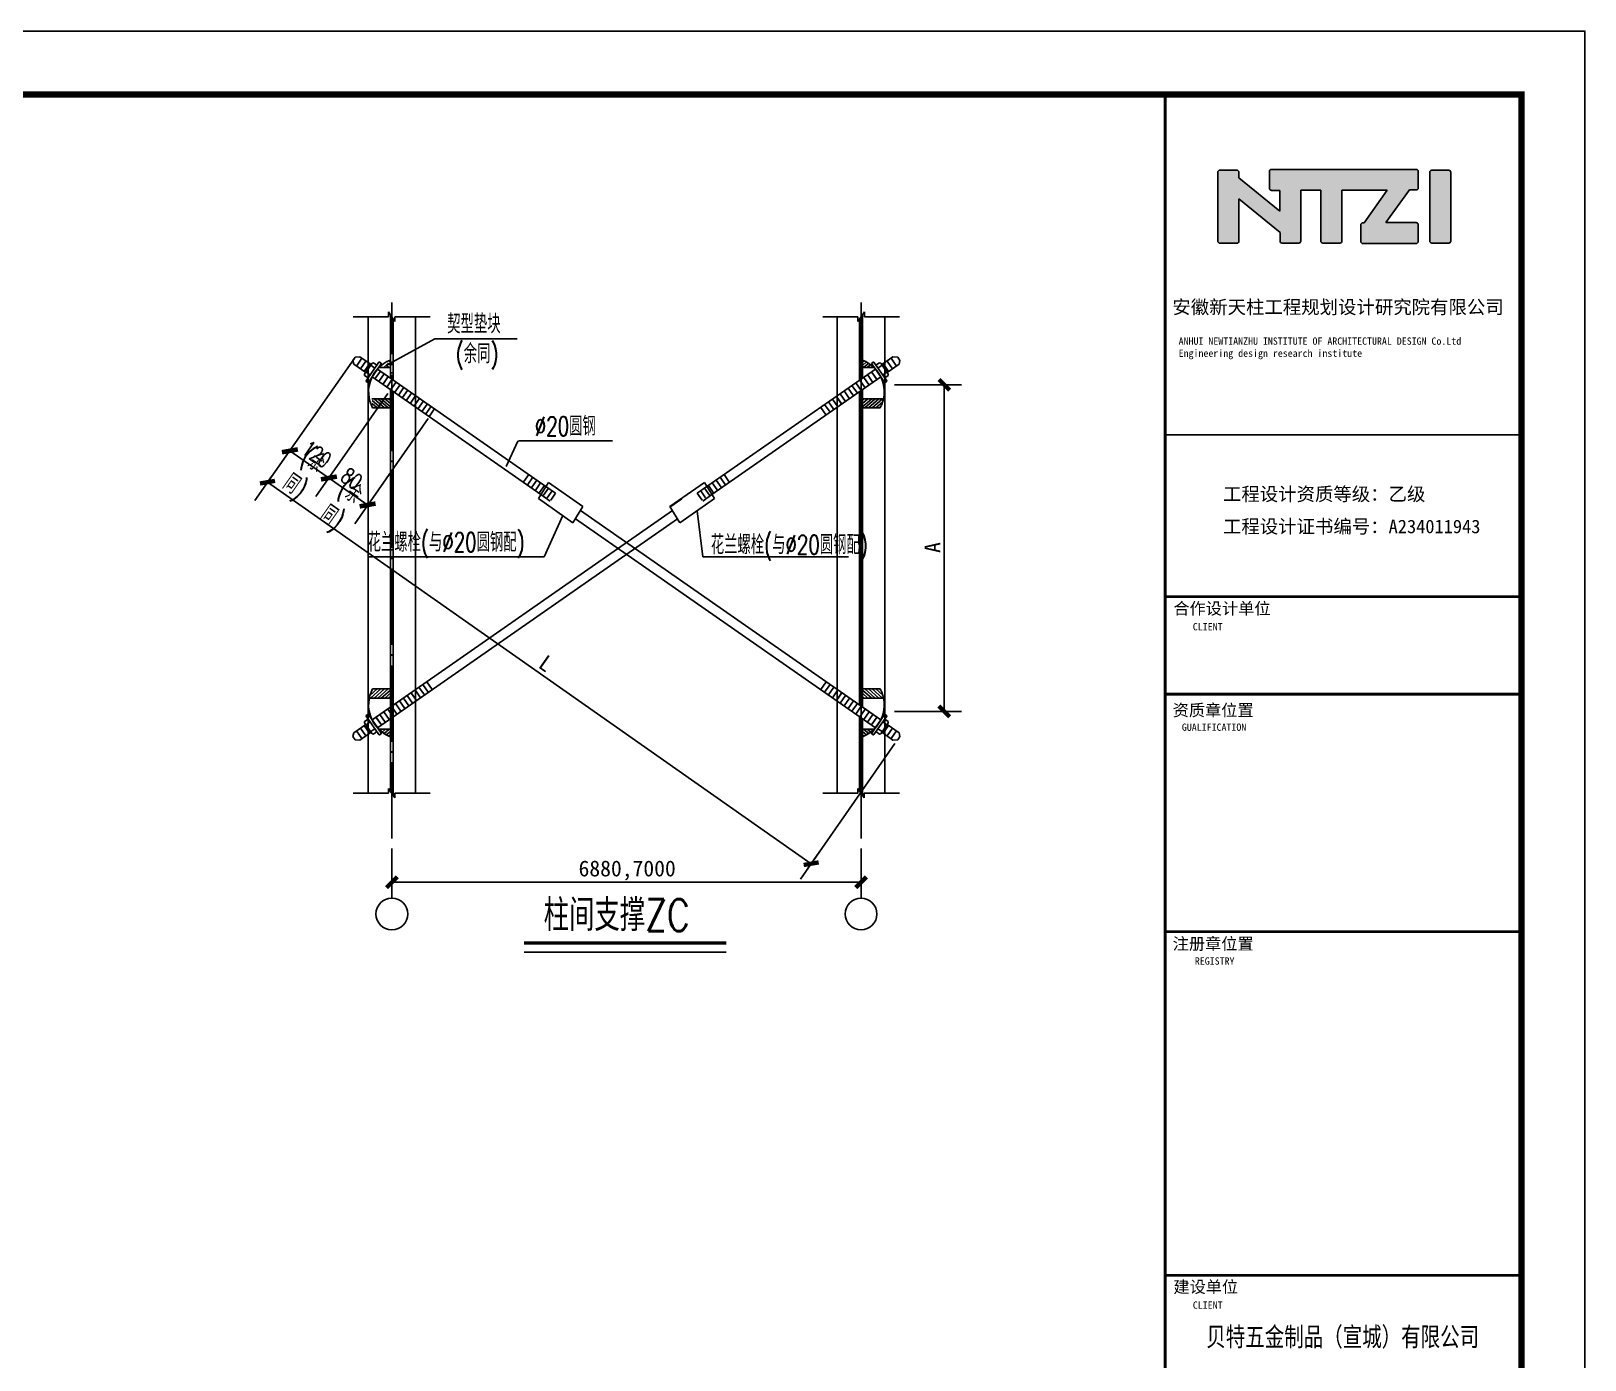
# Model space of a CAD drawing. Extents: x 36360094 to 36697644, y 75306 to 425482.
# Drawn here: x 36554149 to 36603085, y 206199 to 248032 of the extents above; entities that cross this region are included whole.
import ezdxf
from ezdxf.enums import TextEntityAlignment as Align

# ---------------------------------------------------------------- set-up
doc = ezdxf.new("R2010")
doc.units = 0
doc.header["$LTSCALE"] = 1000
doc.header["$MEASUREMENT"] = 0
doc.linetypes.add('ACAD_ISO04W100', pattern=[30.5, 24, -3, 0.5, -3])
doc.linetypes.add('DASHDOTX2', pattern=[2, 1, -0.5, 0, -0.5])
doc.layers.get('0').update_dxf_attribs({"linetype": 'CONTINUOUS'})
doc.layers.get('DEFPOINTS').update_dxf_attribs({"linetype": 'CONTINUOUS'})
for name, color, linetype in [('DOTE', 1, 'ACAD_ISO04W100'), ('LAYER35', 1, 'CONTINUOUS'), ('PUB_TAB', 7, 'CONTINUOUS'), ('PUB_TEXT', 7, 'CONTINUOUS'), ('PUB_TITLE', 4, 'CONTINUOUS')]:
    doc.layers.add(name, color=color, linetype=linetype)
doc.styles.add('_HZTXT', font='txt.shx', dxfattribs={"width": 0.8, "bigfont": 'hztxt.shx'})
doc.styles.add('HZTXT2', font='romans.shx', dxfattribs={"width": 0.7, "height": 250, "bigfont": 'HZTXT2.shx'})
doc.styles.add('STYLE-黑体', font='simhei.ttf')
doc.styles.add('TQ', font='')
doc.styles.add('TXT', font='romans.shx', dxfattribs={"width": 0.7, "height": 250, "bigfont": 'hztxt.shx'})
doc.styles.get('TQ').set_extended_font_data('SimSun')

# ---------------------------------------------------------------- blocks, each defined once
blk = doc.blocks.new('_ArchTick')
at = {"color": 0, "linetype": 'ByBlock', "const_width": 0.4}
blk.add_lwpolyline([(-0.5, -0.5), (0.5, 0.5)], dxfattribs=at)
blk = doc.blocks.new('tk0')
h = blk.add_hatch(color=256)
h.paths.add_polyline_path([(32852392, -1204546), (32853685, -1205603), (32853685, -1205878, 0.414214), (32853749, -1205942), (32854275, -1205942, 0.414214), (32854339, -1205878), (32854339, -1204280), (32854967, -1204280), (32854967, -1205875, 0.414214), (32855031, -1205939), (32855571, -1205939, 0.414214), (32855635, -1205875), (32855635, -1204280), (32857060, -1204280), (32856336, -1205302), (32856292, -1205302, 0.414214), (32856228, -1205366), (32856228, -1205892, 0.414214), (32856292, -1205956), (32857972, -1205956, 0.414214), (32858036, -1205892), (32858036, -1205362, 0.414214), (32857972, -1205298), (32857012, -1205298), (32857761, -1204270), (32857974, -1204270, 0.414214), (32858038, -1204206), (32858038, -1203685, 0.414214), (32857974, -1203621), (32853417, -1203621, 0.414214), (32853353, -1203685), (32853353, -1204218, 0.414214), (32853417, -1204282), (32853679, -1204282), (32853679, -1204939), (32852388, -1203885), (32852389, -1203708, 0.41489), (32852325, -1203644), (32851789, -1203644, 0.414214), (32851725, -1203708), (32851725, -1205882, 0.414214), (32851789, -1205946), (32852328, -1205946, 0.414214), (32852392, -1205882)])
h.paths.add_polyline_path([(32858400, -1205878, 0.414214), (32858464, -1205942), (32858999, -1205942, 0.414214), (32859063, -1205878), (32859063, -1203710, 0.414214), (32858999, -1203646), (32858464, -1203646, 0.414214), (32858400, -1203710)])
for p, q in [((32851725, -1205882), (32851725, -1203708)), ((32851789, -1203644), (32852325, -1203644)), ((32852389, -1203708), (32852388, -1203885)), ((32853353, -1204218), (32853353, -1203685)), ((32853417, -1203621), (32857974, -1203621)), ((32858038, -1203685), (32858038, -1204206)), ((32858400, -1205878), (32858400, -1203710)), ((32858464, -1203646), (32858999, -1203646)), ((32859063, -1203710), (32859063, -1205878)), ((32852388, -1203885), (32853679, -1204939)), ((32853679, -1204282), (32853417, -1204282)), ((32853679, -1204939), (32853679, -1204282)), ((32854967, -1204280), (32854339, -1204280)), ((32854339, -1204280), (32854339, -1205878)), ((32854967, -1205875), (32854967, -1204280)), ((32857060, -1204280), (32855635, -1204280)), ((32855635, -1204280), (32855635, -1205875)), ((32856336, -1205302), (32857060, -1204280)), ((32857761, -1204270), (32857012, -1205298)), ((32857974, -1204270), (32857761, -1204270)), ((32853685, -1205603), (32852392, -1204546)), ((32852392, -1204546), (32852392, -1205882)), ((32853685, -1205878), (32853685, -1205603)), ((32856228, -1205892), (32856228, -1205366)), ((32856292, -1205302), (32856336, -1205302)), ((32857012, -1205298), (32857972, -1205298)), ((32858036, -1205362), (32858036, -1205892)), ((32852328, -1205946), (32851789, -1205946)), ((32854275, -1205942), (32853749, -1205942)), ((32855571, -1205939), (32855031, -1205939)), ((32857972, -1205956), (32856292, -1205956)), ((32858999, -1205942), (32858464, -1205942))]:
    blk.add_line(p, q)
for centre, start, end in [((32851789, -1203708), 90, 180), ((32852325, -1203708), 359.8676, 90), ((32853417, -1203685), 90, 180), ((32857974, -1203685), 0, 90), ((32858464, -1203710), 90, 180), ((32858999, -1203710), 0, 90), ((32853417, -1204218), 180, 270), ((32857974, -1204206), 270, 0), ((32856292, -1205366), 90, 180), ((32857972, -1205362), 0, 90), ((32851789, -1205882), 180, 270), ((32852328, -1205882), 270, 0), ((32853749, -1205878), 180, 270), ((32854275, -1205878), 270, 0), ((32855031, -1205875), 180, 270), ((32855571, -1205875), 270, 0), ((32856292, -1205892), 180, 270), ((32857972, -1205892), 270, 0), ((32858464, -1205878), 180, 270), ((32858999, -1205878), 270, 0)]:
    blk.add_arc(centre, 64, start, end)
at = {"layer": 'PUB_TEXT'}
for q in [(32859815, -1201267), (32861287, -1202326)]:
    blk.add_line((32861287, -1201267), q, dxfattribs=at)
at = {"layer": 'PUB_TITLE'}
blk.add_line((32861287, -1201267), (32850067, -1201267), dxfattribs=at)
at = {"layer": 'PUB_TITLE', "lineweight": 40}
blk.add_line((32850062, -1220138), (32861282, -1220138), dxfattribs=at)
for points, const_width in [([(32850067, -1201267), (32850067, -1281267)], 85), ([(32850067, -1211977), (32861287, -1211977)], 51), ([(32850067, -1217077), (32861287, -1217077)], 85), ([(32850067, -1220137), (32861287, -1220137)], 85), ([(32850062, -1227618), (32861282, -1227618)], 85), ([(32850067, -1238433), (32861287, -1238433)], 85)]:
    blk.add_lwpolyline(points, dxfattribs=dict(at, const_width=const_width))
at = {"layer": 'PUB_TEXT', "char_height": 425, "attachment_point": 1, "style": 'TQ'}
for s, insert in [('安徽新天柱工程规划设计研究院有限公司 ', (32850295, -1207742)), ('工程设计资质等级：乙级 ', (32851887, -1213629)), ('工程设计证书编号：A234011943 ', (32851887, -1214649))]:
    blk.add_mtext(s, dxfattribs=dict(at, insert=insert))
at = {"layer": 'PUB_TEXT', "attachment_point": 1, "style": 'TQ'}
for s, insert, char_height, width in [('ANHUI NEWTIANZHU INSTITUTE OF ARCHITECTURAL DESIGN Co.Ltd\\PEngineering design research institute', (32850492, -1208912), 229.5, 10514.71), ('合作设计单位', (32850326, -1217257), 374, 3498.52), ('CLIENT', (32850938, -1217903), 229.5, 4799.1), ('资质章位置', (32850304, -1220460), 374, 4250), ('GUALIFICATION', (32850593, -1221066), 229.5, 5361.8), ('注册章位置', (32850304, -1227811), 374, 3060), ('REGISTRY', (32851001, -1228427), 229.5, 4799.1), ('建设单位', (32850326, -1238613), 374, 2223.6), ('CLIENT', (32850938, -1239259), 229.5, 4799.1)]:
    blk.add_mtext(s, dxfattribs=dict(at, insert=insert, char_height=char_height, width=width))

msp = doc.modelspace()

# ---------------------------------------------------------------- linework, layer by layer
at = {"color": 1, "linetype": 'DASHDOTX2', "ltscale": 400}
msp.add_line((36580289, 222611.9), (36580289, 239490.4), dxfattribs=at)
at = {"color": 1, "linetype": 'Continuous'}
for p, q in [((36565404.3, 239039.7), (36564296.3, 239039.7)), ((36564761.1, 239039.7), (36565404.3, 239039.7)), ((36564761.1, 239039.7), (36564761.1, 224039.7)), ((36565404.3, 239039.4), (36565404.3, 239190)), ((36565404.3, 239190), (36565609.1, 238889.1)), ((36566717, 239039.7), (36565609.1, 239039.7)), ((36565609.1, 239039.7), (36566261.1, 239039.7)), ((36565609.1, 238889.1), (36565609.1, 239039.7)), ((36566261.1, 239039.7), (36566261.1, 224039.7)), ((36579083, 239039.7), (36580191, 239039.7)), ((36580191, 239039.7), (36579539, 239039.7)), ((36579539, 239039.7), (36579539, 224039.7)), ((36580395.8, 239190), (36580191, 238889.1)), ((36580191, 238889.1), (36580191, 239039.7)), ((36580395.8, 239039.4), (36580395.8, 239190)), ((36580395.8, 239039.7), (36581503.7, 239039.7)), ((36581039, 239039.7), (36580395.8, 239039.7)), ((36581039, 239039.7), (36581039, 224039.7)), ((36569112.2, 234323.5), (36569481.9, 235119.4)), ((36569509.1, 235136.7), (36572463.8, 235136.7)), ((36564761.1, 231539.7), (36564761.1, 224039.7)), ((36566261.1, 231539.7), (36566261.1, 224039.7)), ((36579539, 231539.7), (36579539, 224039.7)), ((36581039, 231539.7), (36581039, 224039.7)), ((36565404.3, 224039.4), (36565404.3, 224190)), ((36565404.3, 224190), (36565609.1, 223889.1)), ((36580182.1, 224039.4), (36580182.1, 224190)), ((36580182.1, 224190), (36580387, 223889.1)), ((36565404.3, 224039.7), (36564296.3, 224039.7)), ((36564761.1, 224039.7), (36565404.3, 224039.7)), ((36566717, 224039.7), (36565609.1, 224039.7)), ((36565609.1, 224039.7), (36566261.1, 224039.7)), ((36565609.1, 223889.1), (36565609.1, 224039.7)), ((36579083, 224039.7), (36580182.1, 224039.7)), ((36580182.1, 224039.7), (36579539, 224039.7)), ((36580387, 223889.1), (36580387, 224039.7)), ((36580387, 224039.7), (36581503.7, 224039.7)), ((36581039, 224039.7), (36580395.8, 224039.7))]:
    msp.add_line(p, q, dxfattribs=at)
at = {"color": 3, "linetype": 'Continuous'}
for p, q in [((36565466.1, 237108.4), (36565466.1, 239099.1)), ((36565556.1, 237045.7), (36565556.1, 238966.9)), ((36580244, 237046.5), (36580244, 238966.9)), ((36580334, 237109.2), (36580334, 239099.1)), ((36564284.6, 237665.6), (36564356.3, 237768.5)), ((36564284.6, 237665.6), (36564356.3, 237768.5)), ((36564284.6, 237665.6), (36564313.7, 237545.8)), ((36564284.6, 237665.6), (36564313.7, 237545.8)), ((36564313.7, 237545.8), (36564688.5, 237284.7)), ((36564688.5, 237284.7), (36564313.7, 237545.8)), ((36564356.3, 237768.5), (36564505, 237778.2)), ((36564356.3, 237768.5), (36564505, 237778.2)), ((36564396.6, 237488.1), (36564565.6, 237730.6)), ((36564396.6, 237488.1), (36564565.6, 237730.6)), ((36564505, 237778.2), (36564860, 237530.8)), ((36564860, 237530.8), (36564505, 237778.2)), ((36564519.6, 237402.3), (36564688.7, 237644.8)), ((36564642.7, 237316.5), (36564814.2, 237562.7)), ((36564642.7, 237316.5), (36564811.7, 237559.1)), ((36564642.7, 237316.5), (36564811.7, 237559.1)), ((36564653.5, 237234.4), (36564892.5, 237577.4)), ((36564702, 237024.1), (36565106.6, 237604.7)), ((36564771, 236976), (36565175.7, 237556.6)), ((36564847.7, 237513.2), (36564977.9, 237422.4)), ((36564888.8, 237145), (36565057.9, 237387.5)), ((36564888.8, 237145), (36565057.9, 237387.5)), ((36564931.1, 237591.6), (36564892.5, 237577.4)), ((36564931.1, 237591.6), (36565043.1, 237513.6)), ((36565060.4, 237391.1), (36570364.4, 233694.9)), ((36565465, 237436.9), (36565098, 237436.9)), ((36565127.5, 237608.5), (36565171.9, 237577.5)), ((36565314.1, 237436.9), (36565268.4, 237476.4)), ((36565428.8, 237436.9), (36565322.4, 237528.9)), ((36565465, 237504.8), (36565373, 237584.2)), ((36565465, 237603.9), (36565424.3, 237639)), ((36580738.6, 237391.1), (36575434.5, 233694.9)), ((36580334, 237603.9), (36580389.4, 237651.8)), ((36580334, 237504.8), (36580462, 237615.4)), ((36580334, 237436.9), (36580700.9, 237436.9)), ((36580370.2, 237436.9), (36580529.8, 237574.9)), ((36580484.9, 237436.9), (36580593.1, 237530.5)), ((36580599.5, 237436.9), (36580652.1, 237482.4)), ((36581027.9, 236976), (36580623.3, 237556.6)), ((36580671.5, 237608.5), (36580627, 237577.5)), ((36581097, 237024.1), (36580692.4, 237604.7)), ((36580867.9, 237591.6), (36580755.9, 237513.6)), ((36580951.2, 237513.2), (36580821, 237422.4)), ((36580867.9, 237591.6), (36580906.5, 237577.4)), ((36581145.5, 237234.4), (36580906.5, 237577.4)), ((36581294, 237778.2), (36580939, 237530.8)), ((36581156.2, 237316.5), (36580984.7, 237562.7)), ((36581279.3, 237402.3), (36581110.3, 237644.8)), ((36581485.2, 237545.8), (36581110.5, 237284.7)), ((36581402.4, 237488.1), (36581233.4, 237730.6)), ((36581442.7, 237768.5), (36581294, 237778.2)), ((36581514.4, 237665.6), (36581442.7, 237768.5)), ((36581514.4, 237665.6), (36581442.7, 237768.5)), ((36581514.4, 237665.6), (36581485.2, 237545.8)), ((36564653.5, 237193.3), (36564653.5, 237234.4)), ((36564653.5, 237193.3), (36564765.5, 237115.2)), ((36564698.2, 237298.7), (36564828.4, 237207.9)), ((36564705.7, 237003.2), (36564750.2, 236972.2)), ((36564888.8, 237145), (36570205.7, 233439.8)), ((36565151.3, 237327.8), (36564979.8, 237081.6)), ((36565274.4, 237242), (36565102.8, 236995.9)), ((36565397.4, 237156.3), (36565225.9, 236910.1)), ((36565520.5, 237070.5), (36565349, 236824.4)), ((36565465, 237270), (36565555, 237270)), ((36565635, 236972.4), (36565480.6, 236750.9)), ((36565758.1, 236886.7), (36565603.7, 236665.1)), ((36580910.1, 237145), (36575593.3, 233439.8)), ((36580171.7, 236630.4), (36580002.7, 236873)), ((36580294.8, 236716.2), (36580125.8, 236958.7)), ((36580334, 237270), (36580244, 237270)), ((36580417.9, 236802), (36580248.8, 237044.5)), ((36580540.9, 236887.7), (36580371.9, 237130.3)), ((36580664, 236973.5), (36580495, 237216)), ((36580787, 237059.3), (36580618, 237301.8)), ((36580772.4, 237080.3), (36580618, 237301.8)), ((36581100.7, 237298.7), (36580970.5, 237207.9)), ((36581145.5, 237193.3), (36581033.5, 237115.2)), ((36581093.3, 237003.2), (36581048.8, 236972.2)), ((36581145.5, 237193.3), (36581145.5, 237234.4)), ((36565465, 236454.8), (36564884.6, 236454.8)), ((36565165.1, 236169.7), (36564890.2, 236407.4)), ((36565279.8, 236169.7), (36564950.1, 236454.8)), ((36565394.5, 236169.7), (36565064.7, 236454.8)), ((36565465, 236208), (36565174.1, 236459.4)), ((36565465, 236307.1), (36565294.1, 236454.8)), ((36565465, 236406.2), (36565408.8, 236454.8)), ((36565465, 236518.4), (36565555, 236518.4)), ((36565466.1, 224099.1), (36565466.1, 236742.8)), ((36565556.1, 223966.9), (36565556.1, 236680)), ((36565881.1, 236800.9), (36565726.7, 236579.4)), ((36566004.2, 236715.1), (36565849.8, 236493.6)), ((36566004.2, 236715.1), (36565849.8, 236493.6)), ((36566127.2, 236629.4), (36565972.9, 236407.9)), ((36566250.3, 236543.6), (36566095.9, 236322.1)), ((36566373.4, 236457.9), (36566219, 236236.3)), ((36566496.4, 236372.1), (36566342.1, 236150.6)), ((36579556.4, 236201.6), (36579387.4, 236444.2)), ((36579679.5, 236287.4), (36579510.5, 236529.9)), ((36579664.8, 236308.4), (36579510.5, 236529.9)), ((36579802.5, 236373.2), (36579633.5, 236615.7)), ((36579925.6, 236458.9), (36579756.6, 236701.5)), ((36580048.7, 236544.7), (36579879.6, 236787.2)), ((36580244, 226810), (36580244, 236680.8)), ((36580334, 236518.4), (36580244, 236518.4)), ((36580334, 226747.3), (36580334, 236743.5)), ((36580334, 236208), (36580624.8, 236459.4)), ((36580334, 236406.2), (36580390.1, 236454.8)), ((36580334, 236307.1), (36580504.8, 236454.8)), ((36580334, 236454.8), (36580988.4, 236454.8)), ((36580404.4, 236169.7), (36580734.2, 236454.8)), ((36580519.1, 236169.7), (36580848.9, 236454.8)), ((36580633.8, 236169.7), (36580963.6, 236454.8)), ((36580748.5, 236169.7), (36580973, 236363.8)), ((36564935.7, 236169.7), (36564883.1, 236215.3)), ((36565050.4, 236169.7), (36564895.8, 236303.4)), ((36564905.9, 236169.7), (36565465, 236169.7)), ((36566619.5, 236286.3), (36566465.1, 236064.8)), ((36566737.7, 236204), (36566583.3, 235982.5)), ((36566846.9, 236127.9), (36566692.5, 235906.4)), ((36579187.2, 235944.4), (36579018.2, 236186.9)), ((36579310.3, 236030.1), (36579141.3, 236272.6)), ((36579433.3, 236115.9), (36579264.3, 236358.4)), ((36580893, 236169.7), (36580334, 236169.7)), ((36580863.2, 236169.7), (36580915.9, 236215.3)), ((36569826, 234070.1), (36569671.7, 233848.5)), ((36569826, 234070.1), (36569671.7, 233848.5)), ((36569949.1, 233984.3), (36569794.7, 233762.8)), ((36575849.9, 233984.3), (36576004.2, 233762.8)), ((36575972.9, 234070.1), (36576127.3, 233848.5)), ((36575972.9, 234070.1), (36576127.3, 233848.5)), ((36570072.2, 233898.5), (36569917.8, 233677)), ((36570195.2, 233812.8), (36570040.9, 233591.3)), ((36570443.8, 233822.4), (36570126.3, 233312.3)), ((36570318.3, 233727), (36570163.9, 233505.5)), ((36570205.7, 233439.8), (36570497.2, 233236.7)), ((36570441.4, 233641.2), (36570287, 233419.7)), ((36570364.4, 233694.9), (36570668.7, 233482.8)), ((36570559.5, 233558.9), (36570405.1, 233337.4)), ((36570443.8, 233822.4), (36571531.2, 233064.6)), ((36570668.7, 233482.8), (36570514.3, 233261.3)), ((36575355.2, 233822.4), (36574267.8, 233064.6)), ((36575434.5, 233694.9), (36575130.3, 233482.8)), ((36575130.3, 233482.8), (36575284.6, 233261.3)), ((36575239.5, 233558.9), (36575393.8, 233337.4)), ((36575593.3, 233439.8), (36575301.8, 233236.7)), ((36575355.2, 233822.4), (36575672.7, 233312.3)), ((36575355.2, 233822.4), (36575672.7, 233312.3)), ((36575357.6, 233641.2), (36575512, 233419.7)), ((36575480.7, 233727), (36575635, 233505.5)), ((36575603.7, 233812.8), (36575758.1, 233591.3)), ((36575726.8, 233898.5), (36575881.2, 233677)), ((36574347.1, 232937.1), (36564888.8, 226345.8)), ((36570126.3, 233312.3), (36571213.7, 232554.5)), ((36571531.2, 233064.6), (36571213.7, 232554.5)), ((36571451.8, 232937.1), (36580910.1, 226345.8)), ((36574267.8, 233064.6), (36574585.3, 232554.5)), ((36574645.4, 233309.2), (36574270.7, 233048.1)), ((36575672.7, 233312.3), (36574585.3, 232554.5)), ((36574505.9, 232682), (36565060.4, 226099.6)), ((36571293.1, 232682), (36580738.6, 226099.6)), ((36565050.4, 227321), (36564825.9, 227127)), ((36565165.1, 227321), (36564835.4, 227036)), ((36564935.7, 227321), (36564883.1, 227275.5)), ((36564905.9, 227321), (36565465, 227321)), ((36565279.8, 227321), (36564950.1, 227036)), ((36565394.5, 227321), (36565064.7, 227036)), ((36565465, 227282.8), (36565174.1, 227031.4)), ((36565465, 227183.7), (36565294.1, 227036)), ((36565465, 227084.5), (36565408.8, 227036)), ((36565996.4, 227117.6), (36566165.4, 226875.1)), ((36566119.5, 227203.4), (36566288.5, 226960.9)), ((36566134.1, 227182.4), (36566288.5, 226960.9)), ((36566242.6, 227289.2), (36566411.6, 227046.6)), ((36566365.6, 227374.9), (36566534.6, 227132.4)), ((36566488.7, 227460.7), (36566657.7, 227218.2)), ((36566611.8, 227546.4), (36566780.8, 227303.9)), ((36579187.2, 227546.4), (36579018.2, 227303.9)), ((36579310.3, 227460.7), (36579141.3, 227218.2)), ((36579433.3, 227374.9), (36579264.3, 227132.4)), ((36579556.4, 227289.2), (36579387.4, 227046.6)), ((36579679.5, 227203.4), (36579510.5, 226960.9)), ((36579664.8, 227182.4), (36579510.5, 226960.9)), ((36579802.5, 227117.6), (36579633.5, 226875.1)), ((36580893, 227321), (36580334, 227321)), ((36580334, 227282.8), (36580624.8, 227031.4)), ((36580334, 227183.7), (36580504.8, 227036)), ((36580334, 227084.5), (36580390.1, 227036)), ((36580404.4, 227321), (36580734.2, 227036)), ((36580519.1, 227321), (36580848.9, 227036)), ((36580633.8, 227321), (36580963.6, 227036)), ((36580748.5, 227321), (36580973, 227127)), ((36580863.2, 227321), (36580915.9, 227275.5)), ((36565465, 227036), (36564810.5, 227036)), ((36565258, 226603.1), (36565427, 226360.5)), ((36565258, 226603.1), (36565427, 226360.5)), ((36565258, 226603.1), (36565427, 226360.5)), ((36565381.1, 226688.8), (36565550.1, 226446.3)), ((36565381.1, 226688.8), (36565550.1, 226446.3)), ((36565381.1, 226688.8), (36565550.1, 226446.3)), ((36565465, 226972.4), (36565555, 226972.4)), ((36565504.2, 226774.6), (36565673.2, 226532.1)), ((36565504.2, 226774.6), (36565673.2, 226532.1)), ((36565504.2, 226774.6), (36565673.2, 226532.1)), ((36565627.2, 226860.3), (36565796.2, 226617.8)), ((36565750.3, 226946.1), (36565919.3, 226703.6)), ((36565873.4, 227031.9), (36566042.4, 226789.3)), ((36579925.6, 227031.9), (36579756.6, 226789.3)), ((36580048.7, 226946.1), (36579879.6, 226703.6)), ((36580048.7, 226946.1), (36579879.6, 226703.6)), ((36580171.7, 226860.3), (36580002.7, 226617.8)), ((36580171.7, 226860.3), (36580002.7, 226617.8)), ((36580294.8, 226774.6), (36580125.8, 226532.1)), ((36580294.8, 226774.6), (36580125.8, 226532.1)), ((36580334, 226972.4), (36580244, 226972.4)), ((36580417.9, 226688.8), (36580248.8, 226446.3)), ((36580417.9, 226688.8), (36580248.8, 226446.3)), ((36580334, 227036), (36580988.4, 227036)), ((36580540.9, 226603.1), (36580371.9, 226360.5)), ((36580540.9, 226603.1), (36580371.9, 226360.5)), ((36564688.5, 226206.1), (36564313.7, 225945)), ((36564519.6, 226088.5), (36564688.7, 225846)), ((36564642.7, 226174.3), (36564811.7, 225931.7)), ((36564642.7, 226174.3), (36564814.2, 225928.1)), ((36564642.7, 226174.3), (36564811.7, 225931.7)), ((36564653.5, 226297.5), (36564765.5, 226375.6)), ((36564653.5, 226297.5), (36564653.5, 226256.4)), ((36564653.5, 226256.4), (36564892.5, 225913.4)), ((36564698.2, 226192.1), (36564828.4, 226282.9)), ((36564702, 226466.7), (36565106.6, 225886.1)), ((36564705.7, 226487.6), (36564750.2, 226518.6)), ((36564771, 226514.8), (36565175.7, 225934.2)), ((36564888.8, 226345.8), (36565057.9, 226103.3)), ((36564888.8, 226345.8), (36565057.9, 226103.3)), ((36565011.9, 226431.5), (36565180.9, 226189)), ((36565011.9, 226431.5), (36565180.9, 226189)), ((36565011.9, 226431.5), (36565180.9, 226189)), ((36565026.5, 226410.5), (36565180.9, 226189)), ((36565026.5, 226410.5), (36565180.9, 226189)), ((36565026.5, 226410.5), (36565180.9, 226189)), ((36565135, 226517.3), (36565304, 226274.8)), ((36565135, 226517.3), (36565304, 226274.8)), ((36565135, 226517.3), (36565304, 226274.8)), ((36565465, 226220.8), (36565555, 226220.8)), ((36580244, 224099.1), (36580244, 226444.3)), ((36580334, 226220.8), (36580244, 226220.8)), ((36580334, 223966.9), (36580334, 226381.6)), ((36580664, 226517.3), (36580495, 226274.8)), ((36580664, 226517.3), (36580495, 226274.8)), ((36580787, 226431.5), (36580618, 226189)), ((36580787, 226431.5), (36580618, 226189)), ((36580772.4, 226410.5), (36580618, 226189)), ((36580772.4, 226410.5), (36580618, 226189)), ((36581027.9, 226514.8), (36580623.3, 225934.2)), ((36581097, 226466.7), (36580692.4, 225886.1)), ((36580910.1, 226345.8), (36580741.1, 226103.3)), ((36581145.5, 226256.4), (36580906.5, 225913.4)), ((36581100.7, 226192.1), (36580970.5, 226282.9)), ((36581156.2, 226174.3), (36580984.7, 225928.1)), ((36581156.2, 226174.3), (36580987.2, 225931.7)), ((36581145.5, 226297.5), (36581033.5, 226375.6)), ((36581093.3, 226487.6), (36581048.8, 226518.6)), ((36581279.3, 226088.5), (36581110.3, 225846)), ((36581279.3, 226088.5), (36581110.3, 225846)), ((36581485.2, 225945), (36581110.5, 226206.1)), ((36581110.5, 226206.1), (36581485.2, 225945)), ((36581145.5, 226297.5), (36581145.5, 226256.4)), ((36564284.6, 225825.2), (36564313.7, 225945)), ((36564284.6, 225825.2), (36564356.3, 225722.3)), ((36564356.3, 225722.3), (36564505, 225712.6)), ((36564396.6, 226002.7), (36564565.6, 225760.2)), ((36564860, 225960), (36564505, 225712.6)), ((36564847.7, 225977.6), (36564977.9, 226068.4)), ((36564931.1, 225899.1), (36564892.5, 225913.4)), ((36564931.1, 225899.1), (36565043.1, 225977.2)), ((36565465, 226053.9), (36565098, 226053.9)), ((36565127.5, 225882.3), (36565171.9, 225913.3)), ((36565199.4, 226053.9), (36565146.8, 226008.4)), ((36565314.1, 226053.9), (36565205.9, 225960.3)), ((36565428.8, 226053.9), (36565269.1, 225915.9)), ((36565465, 225986), (36565336.9, 225875.4)), ((36565465, 225886.9), (36565409.5, 225839)), ((36580334, 226053.9), (36580700.9, 226053.9)), ((36580334, 225986), (36580462, 225875.4)), ((36580334, 225886.9), (36580389.4, 225839)), ((36580370.2, 226053.9), (36580529.8, 225915.9)), ((36580484.9, 226053.9), (36580593.1, 225960.3)), ((36580599.5, 226053.9), (36580652.1, 226008.4)), ((36580671.5, 225882.3), (36580627, 225913.3)), ((36580867.9, 225899.1), (36580755.9, 225977.2)), ((36580951.2, 225977.6), (36580821, 226068.4)), ((36580867.9, 225899.1), (36580906.5, 225913.4)), ((36581294, 225712.6), (36580939, 225960)), ((36580939, 225960), (36581294, 225712.6)), ((36581402.4, 226002.7), (36581233.4, 225760.2)), ((36581402.4, 226002.7), (36581233.4, 225760.2)), ((36581442.7, 225722.3), (36581294, 225712.6)), ((36581442.7, 225722.3), (36581294, 225712.6)), ((36581514.4, 225825.2), (36581442.7, 225722.3)), ((36581514.4, 225825.2), (36581442.7, 225722.3)), ((36581514.4, 225825.2), (36581442.7, 225722.3)), ((36581514.4, 225825.2), (36581485.2, 225945)), ((36581514.4, 225825.2), (36581485.2, 225945))]:
    msp.add_line(p, q, dxfattribs=at)
at = {"color": 1, "linetype": 'ByBlock'}
for p, q in [((36565556.1, 238816.9), (36565556.1, 237898.5)), ((36565315.7, 237497.2), (36566867.2, 238343.2)), ((36566867.2, 238343.2), (36569458.6, 238343.2)), ((36566261.1, 236934.3), (36566261.1, 237896.9)), ((36564320.4, 237717), (36561191.2, 233256)), ((36581339, 236894.2), (36583451.7, 236894.2)), ((36582909.7, 236894.2), (36582909.7, 226593.1)), ((36582909.7, 236894.2), (36582909.7, 226611.7)), ((36565380.3, 236619.7), (36563120.5, 233376.9)), ((36566655.1, 235830.7), (36564348.7, 232521.1)), ((36562300.5, 234818.5), (36564756.8, 233106.8)), ((36561748, 234049.7), (36561537.3, 233749.3)), ((36578717.2, 221820.5), (36561594.7, 233831.2)), ((36581339, 226611.7), (36583451.7, 226611.7)), ((36581356.9, 225599.3), (36578382.2, 221335)), ((36565511.1, 222295.9), (36565511.1, 221136.4)), ((36579023.7, 222257.5), (36578602.3, 221656.8)), ((36580289, 222295.9), (36580289, 221136.4))]:
    msp.add_line(p, q, dxfattribs=at)
at = {"color": 1}
for p, q in [((36570308.6, 231485.6), (36570893.2, 232777.9)), ((36575129, 232933.4), (36575303.6, 231485.6)), ((36564743.6, 231485.6), (36570308.6, 231485.6)), ((36575303.6, 231485.6), (36579892.6, 231485.6))]:
    msp.add_line(p, q, dxfattribs=at)
at = {"color": 1, "linetype": 'Continuous', "ltscale": 50}
for p, q in [((36565511.1, 221136.4), (36565511.1, 220736.4)), ((36580289, 221136.4), (36580289, 220736.4))]:
    msp.add_line(p, q, dxfattribs=at)
at = {"color": 1, "linetype": 'ByBlock'}
msp.add_lwpolyline([(36565511.1, 221236.4), (36580289, 221236.4)], dxfattribs=at)
at = {"color": 3, "linetype": 'Continuous'}
for centre, radius, start, end in [((36565854.2, 236674.1), 1074.1, 111.38767, 208.00979), ((36565118.9, 237596.1), 15, 55.12813, 145.12813), ((36565118.9, 237596.1), 15, 55.12813, 145.12813), ((36565163.4, 237565.2), 15, 325.12813, 55.12813), ((36565163.4, 237565.2), 15, 325.12813, 55.12813), ((36579944.8, 236674.1), 1074.1, 331.99021, 68.61233), ((36580635.6, 237565.2), 15, 124.87187, 214.87187), ((36580635.6, 237565.2), 15, 124.87187, 214.87187), ((36580680.1, 237596.1), 15, 34.87187, 124.87187), ((36580680.1, 237596.1), 15, 34.87187, 124.87187), ((36564714.3, 237015.5), 15, 145.12813, 235.12813), ((36564758.7, 236984.5), 15, 235.12813, 325.12813), ((36581040.2, 236984.5), 15, 214.87187, 304.87187), ((36581084.7, 237015.5), 15, 304.87187, 34.87187), ((36565854.2, 226816.6), 1074.1, 151.99021, 248.61233), ((36579944.8, 226816.6), 1074.1, 291.38767, 28.00979), ((36564714.3, 226475.3), 15, 124.87187, 214.87187), ((36564758.7, 226506.2), 15, 34.87187, 124.87187), ((36581040.2, 226506.2), 15, 55.12813, 145.12813), ((36581084.7, 226475.3), 15, 325.12813, 55.12813), ((36565118.9, 225894.6), 15, 214.87187, 304.87187), ((36565118.9, 225894.6), 15, 214.87187, 304.87187), ((36565163.4, 225925.6), 15, 304.87187, 34.87187), ((36565163.4, 225925.6), 15, 304.87187, 34.87187), ((36580635.6, 225925.6), 15, 145.12813, 235.12813), ((36580635.6, 225925.6), 15, 145.12813, 235.12813), ((36580680.1, 225894.6), 15, 235.12813, 325.12813), ((36580680.1, 225894.6), 15, 235.12813, 325.12813)]:
    msp.add_arc(centre, radius, start, end, dxfattribs=at)
at = {"color": 1, "linetype": 'Continuous'}
msp.add_arc((36569495.5, 235113), 15, 90, 155.08769, dxfattribs=at)
at = {"layer": 'DEFPOINTS', "color": 0, "linetype": 'ByBlock'}
for p in [(36565556.1, 238966.9), (36564284.6, 237665.6), (36564284.6, 237665.6), (36580244, 237270), (36581039, 236894.2), (36565466.1, 236742.8), (36565466.1, 236742.8), (36562238.4, 234767.8), (36563528.7, 233962.7), (36561594.7, 233831.2), (36581039, 226611.7), (36582909.7, 226611.7), (36581442.7, 225722.3), (36565556.1, 223966.9), (36580334, 223966.9), (36579391.9, 222782.5), (36565511.1, 222595.9), (36580289, 222595.9), (36565511.1, 222025.8), (36580289, 221631.1), (36580289, 221236.4)]:
    msp.add_point(p, dxfattribs=at)
at = {"layer": 'DOTE', "ltscale": 0.1}
msp.add_line((36565511.1, 222611.9), (36565511.1, 239490.4), dxfattribs=at)
at = {"layer": 'LAYER35', "linetype": 'ByBlock'}
for centre in [(36565511.1, 220236.4), (36580289, 220236.4)]:
    msp.add_circle(centre, 500, dxfattribs=at)
at = {"layer": 'PUB_TEXT'}
msp.add_line((36569674.5, 219036.5), (36576040.5, 219036.5), dxfattribs=at)
at = {"layer": 'PUB_TEXT', "const_width": 100}
msp.add_lwpolyline([(36569674.5, 219321.3), (36576040.5, 219321.3)], dxfattribs=at)
at = {"layer": 'PUB_TITLE'}
msp.add_lwpolyline([(36484285.2, 164031.7), (36603085.2, 164031.7), (36603085.2, 248031.7), (36484285.2, 248031.7)], close=True, dxfattribs=at)
at = {"layer": 'PUB_TITLE', "const_width": 200}
msp.add_lwpolyline([(36489285.2, 166031.7), (36601085.2, 166031.7), (36601085.2, 246031.7), (36489285.2, 246031.7)], close=True, dxfattribs=at)

# ---------------------------------------------------------------- block references
msp.add_blockref('tk0', (3739798.4, 1447299.1))
at = {"color": 1, "linetype": 'ByBlock'}
for p, xscale, yscale, zscale, rotation in [((36582909.7, 236894.2), 340, 340, 340, 90), ((36562300.5, 234818.5), 360.000000001789, 360.000000001789, 360.000000001789, 145.1281334163232), ((36561594.7, 233831.2), 339.9999999968202, 339.9999999968202, 339.9999999968202, 144.9519286161204), ((36563528.7, 233962.7), 359.9999999956764, 359.9999999956764, 359.9999999956764, 325.1281334156452), ((36564747.7, 233113.2), 359.9999999956764, 359.9999999956764, 359.9999999956764, 325.1281334156452), ((36582909.7, 226611.7), 340, 340, 340, 270), ((36578717.2, 221820.5), 339.9999999968202, 339.9999999968202, 339.9999999968202, 324.9519286161204), ((36565511.1, 221236.4), 340, 340, 340, 180)]:
    msp.add_blockref('_ArchTick', p, dxfattribs=dict(at, xscale=xscale, yscale=yscale, zscale=zscale, rotation=rotation))
at = {"color": 1, "linetype": 'ByBlock', "xscale": 340, "yscale": 340, "zscale": 340}
msp.add_blockref('_ArchTick', (36580289, 221236.4), dxfattribs=at)

# ---------------------------------------------------------------- texts
at = {"color": 1, "style": 'TXT', "width": 0.7}
for s, p in [('契型垫块', (36567255, 238514.1)), ('(余同)', (36567522.2, 237576.4)), ('%%C20圆钢', (36570013.7, 235292.8)), ('花兰螺栓(与%%C20圆钢配)', (36564748.2, 231641.6)), ('花兰螺栓(与%%C20圆钢配)', (36575555.9, 231563.6))]:
    msp.add_text(s, height=600, dxfattribs=at).set_placement(p)
at = {"color": 1, "style": 'HZTXT2', "width": 0.7}
msp.add_text('80', height=500, rotation=325.09995, dxfattribs=at).set_placement((36563855.9, 233907.4))
at = {"color": 1, "width": 1.4, "attachment_point": 5}
for s, insert, char_height, rotation, style in [('(余同)', (36562703.1, 234043.3), 600, 324.83513, 'TXT'), ('120', (36563143.7, 234709.6), 500, 325, 'HZTXT2'), ('(余同)', (36563874.3, 233060.2), 600, 324.83513, 'TXT')]:
    msp.add_mtext(s, dxfattribs=dict(at, insert=insert, char_height=char_height, rotation=rotation, style=style))
at = {"color": 1, "linetype": 'ByBlock', "insert": (36582539.7, 231773.5), "char_height": 500, "attachment_point": 5, "rotation": 90}
msp.add_mtext('\\A1;A', dxfattribs=at)
at = {"color": 1, "insert": (36570370.2, 228127.5), "char_height": 500, "attachment_point": 5, "rotation": 324.95193}
msp.add_mtext('\\A1;L', dxfattribs=at)
at = {"color": 1, "linetype": 'ByBlock', "insert": (36572922.2, 221606.4), "char_height": 500, "attachment_point": 5}
msp.add_mtext('6880,7000', dxfattribs=at)
at = {"layer": 'PUB_TAB', "lineweight": -3, "style": 'STYLE-黑体', "width": 0.75}
msp.add_text('贝特五金制品（宣城）有限公司', height=600, dxfattribs=at).set_placement((36595457.1, 206628.6), align=Align.CENTER)
at = {"layer": 'PUB_TEXT', "style": '_HZTXT', "width": 0.8}
msp.add_text('柱间支撑ZC', height=1000, dxfattribs=at).set_placement((36570289.7, 219700.6))

doc.saveas('drawing.dxf')
